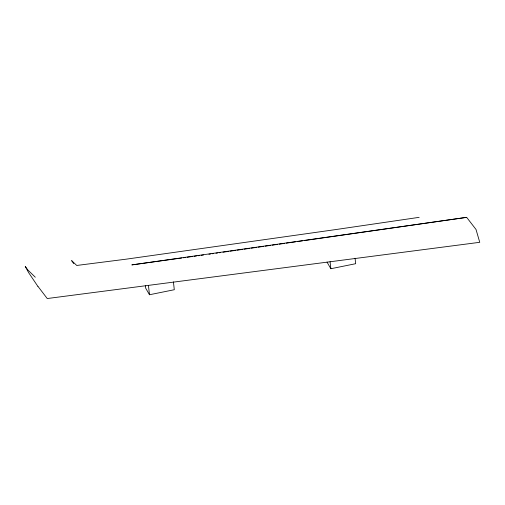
<?xml version="1.0" encoding="UTF-8"?>
<svg xmlns="http://www.w3.org/2000/svg" width="505" height="505" viewBox="0 0 505 505"><rect width="100%" height="100%" fill="white"/><g stroke="black" fill="none" stroke-linecap="round" stroke-linejoin="round"><path stroke-width="0.76" d="M145.402 285.786L145.661 288.128L149.474 294.75L174.294 289.725L173.43 281.897M327.038 262.114L330.851 268.729L355.672 263.705L355.065 258.225M419.144 217.339L335.232 229.642L126.174 259.172L76.735 265.46L71.609 260.593L73.724 263.629M37.957 286.373L47.236 298.537L479.75 242.305L476.019 229.485L466.664 217.352L131.837 264.898L181.674 257.998M208.937 254.211L210.497 253.99M212.062 253.762L213.621 253.542M215.97 253.207L217.529 252.986M219.088 252.759L220.653 252.538M222.995 252.203L228.462 251.421M230.027 251.193L235.494 250.417M237.053 250.19L242.52 249.407M244.085 249.186L249.552 248.403M251.111 248.182L256.578 247.399M258.143 247.172L263.61 246.396M265.169 246.169L270.636 245.386M272.201 245.165L277.668 244.382M279.227 244.161L284.694 243.378M286.259 243.151L295.627 241.813M297.192 241.592L302.659 240.809M304.218 240.582L466.664 217.352M183.233 257.784L185.569 257.462M187.128 257.247L192.575 256.489M194.135 256.275L196.47 255.953M198.029 255.738L199.582 255.524M201.141 255.309L203.477 254.981M35.293 277.226L27.863 269.998L25.25 266.419L28.64 272.668L37.888 286.404M330.074 261.685L330.851 268.729M148.438 285.357L149.474 294.75"/></g></svg>
